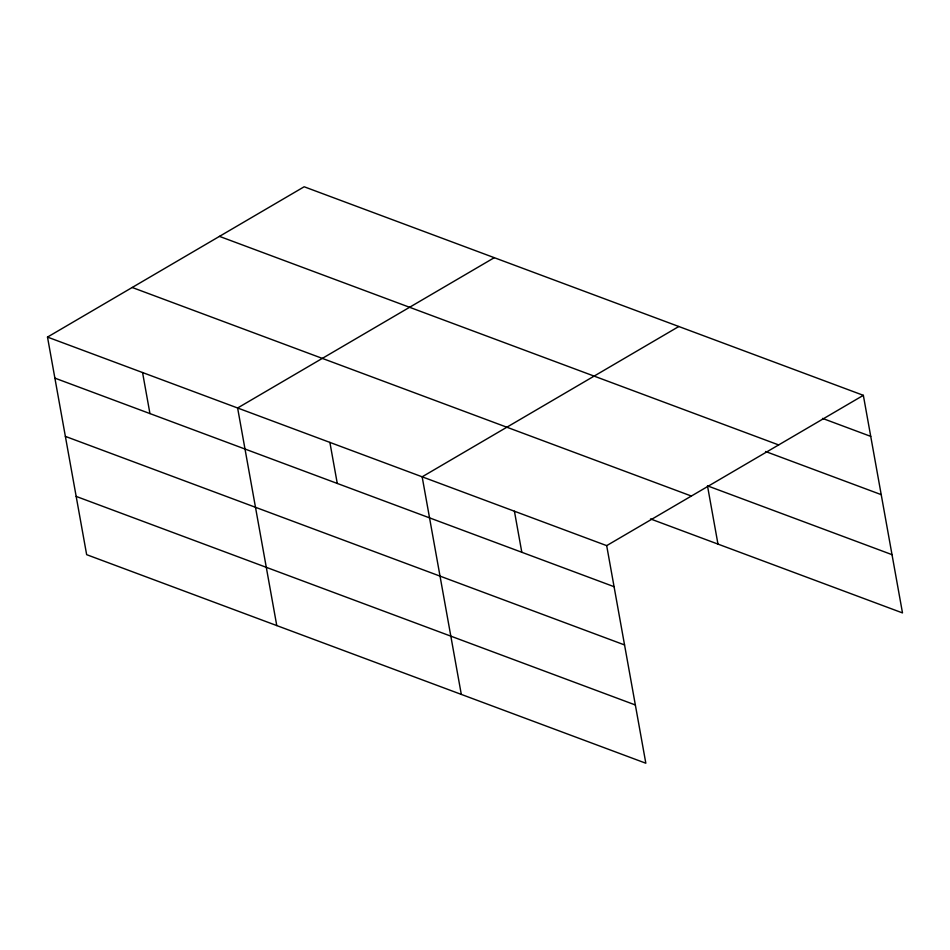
<?xml version="1.0" encoding="UTF-8"?>
<svg xmlns="http://www.w3.org/2000/svg" width="950" height="950" viewBox="0 0 950 950"><rect width="100%" height="100%" fill="white"/><g stroke="black" fill="none" stroke-linecap="round" stroke-linejoin="round"><path stroke-width="1.43" d="M47.5 337.084L606.682 545.633L645.834 763.23L86.652 554.669L47.5 337.084L304.166 186.77L863.348 395.331L902.5 612.916L650.489 518.926M494.285 257.688L237.619 407.989L276.771 625.575M678.822 326.503L422.156 476.817L461.308 694.403M606.682 545.633L863.348 395.331M822.534 418.404L870.734 436.383M219.462 236.372L778.656 444.933M765.546 451.499L881.22 494.641M892.014 554.658L707.489 485.842L717.974 544.101M132.204 287.482L691.386 496.043M54.886 378.124L614.068 586.684M65.372 436.383L624.554 644.943M76.166 496.411L635.348 704.971M514.425 511.231L521.811 552.271M329.887 442.403L337.274 483.455M142.559 372.531L149.946 413.582"/></g></svg>
